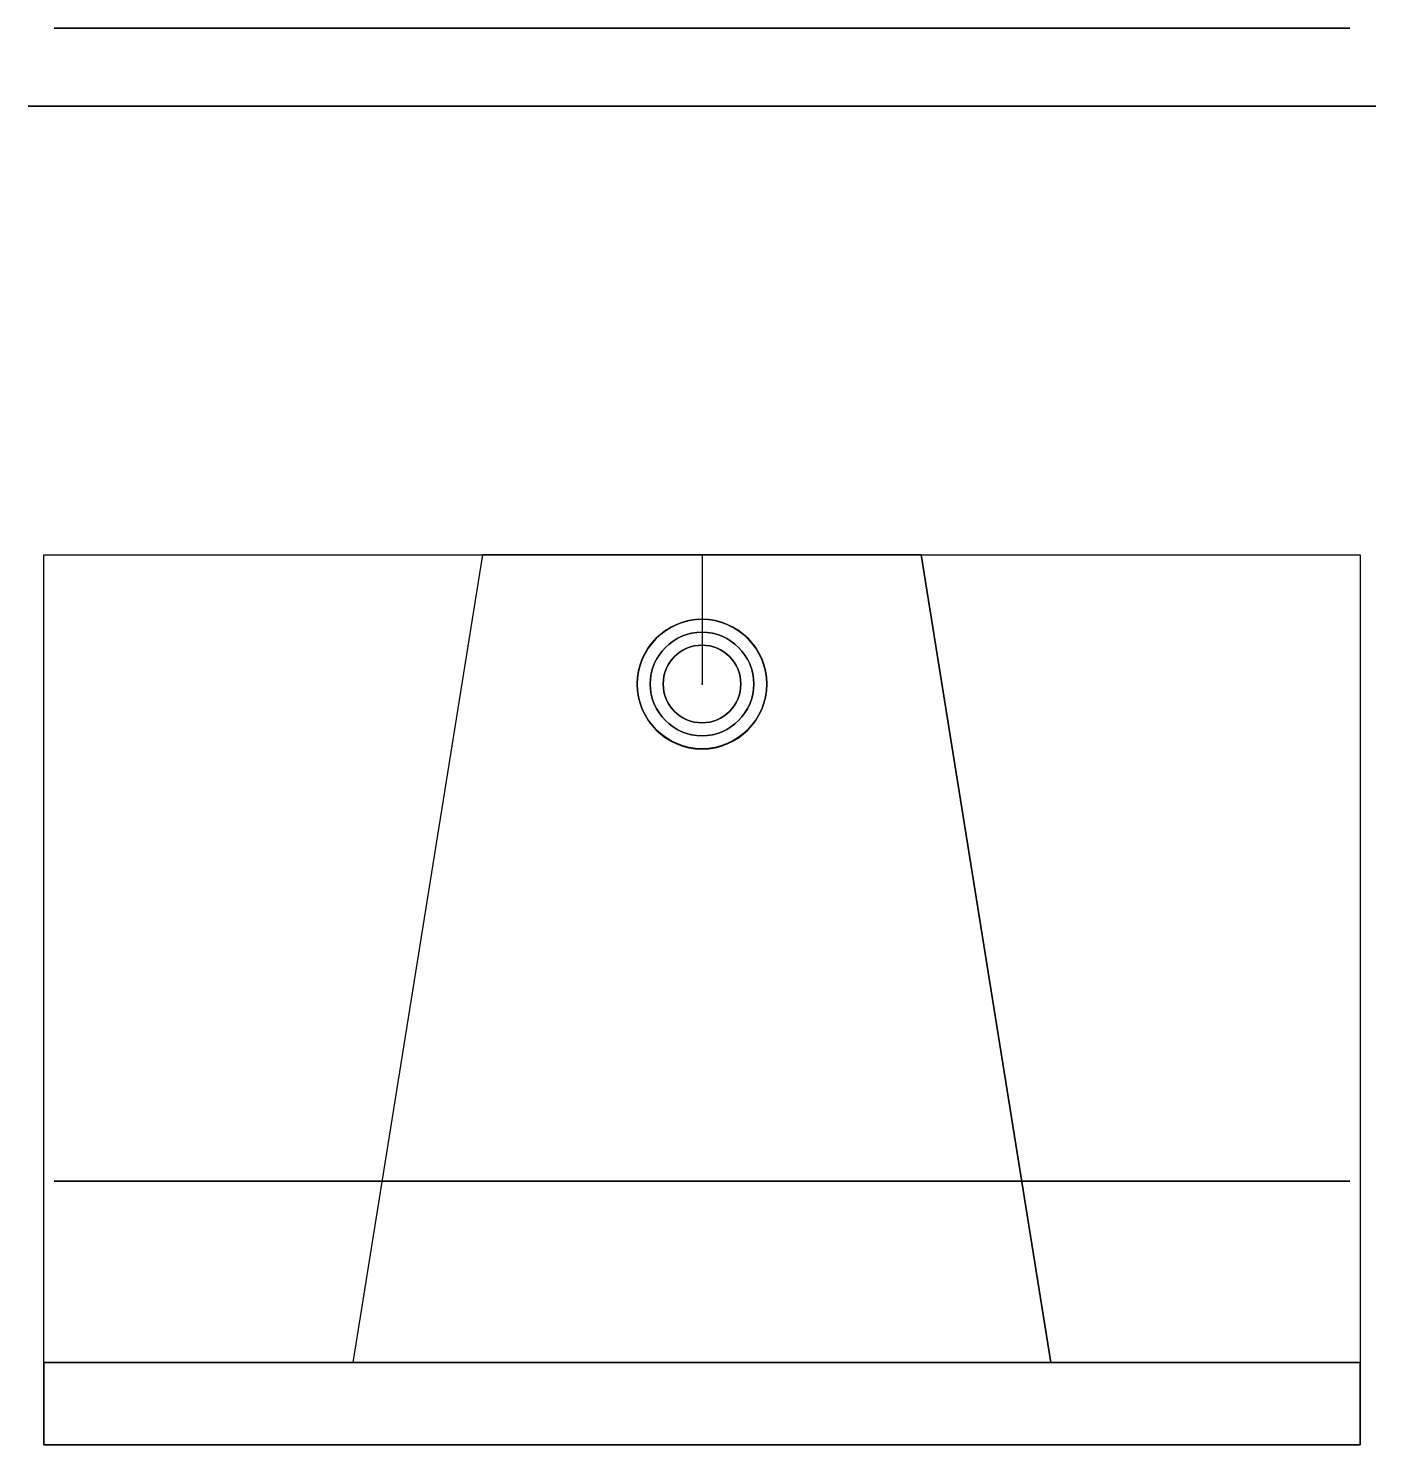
# Model space of a CAD drawing. Header units: centimetres. Extents: x -5.2 to 5.2, y -2 to 8.9.
import ezdxf

# ---------------------------------------------------------------- set-up
doc = ezdxf.new("R2010")
doc.units = ezdxf.units.CM
doc.header["$MEASUREMENT"] = 0
for name, color, linetype in [('Actual Shaker Stand v1_Sketch1', 7, 'Continuous'), ('Actual Shaker Stand v1_Sketch2', 7, 'Continuous'), ('Actual Shaker Stand v1_Sketch3', 7, 'Continuous'), ('Actual Shaker Stand v1_Sketch4', 7, 'Continuous'), ('Shacker Pin Small v1_Sketch1', 7, 'Continuous'), ('Shacker Pin Small v1_Sketch2', 7, 'Continuous'), ('Shaker v1_Sketch1', 7, 'Continuous'), ('Shaker v1_Sketch2', 7, 'Continuous'), ('Shaker v1_Sketch4', 7, 'Continuous'), ('Shaker v1_Sketch5', 7, 'Continuous')]:
    doc.layers.add(name, color=color, linetype=linetype)

# ---------------------------------------------------------------- blocks, each defined once
blk = doc.blocks.new('ActualShakerStandv1')
at = {"layer": 'Actual Shaker Stand v1_Sketch1'}
for p, q in [((11.74, 0, 10.16), (0, 0, 10.16)), ((0, 0), (11.74, 0)), ((0, 0, 10.16), (0, 0)), ((11.74, 0), (11.74, 0, 10.16))]:
    blk.add_line(p, q, dxfattribs=at)
blk.add_point((0, 0), dxfattribs=at)
at = {"layer": 'Actual Shaker Stand v1_Sketch2'}
for p, q in [((11.74, 0, 10.16), (0, 0, 10.16)), ((0, 0), (11.74, 0)), ((0, 0, 10.16), (0.635, 0, 10.16)), ((0, 0), (0.635, 0)), ((0, 0, 10.16), (0, 0)), ((0, 0), (0, 0, 10.16)), ((0.635, 0, 10.16), (0.635, 0)), ((11.74, 0), (11.105, 0)), ((11.105, 0), (11.105, 0, 10.16)), ((11.74, 0, 10.16), (11.74, 0)), ((11.74, 0), (11.74, 0, 10.16))]:
    blk.add_line(p, q, dxfattribs=at)
blk.add_point((0, 0), dxfattribs=at)
at = {"layer": 'Actual Shaker Stand v1_Sketch3'}
for p, q in [((0, -6.235, 10.16), (0, 0.635, 10.16)), ((0, 0.635, 10.16), (0, 0.635)), ((0, 0.635), (0, -6.235)), ((0, 0), (0, 0.635)), ((0, 0.635, 10.16), (0, 0, 10.16)), ((0, 0.635), (0, 0.635, 10.16)), ((0, 0), (0, 0, 2.387)), ((0, 0, 2.387), (0, -6.235, 3.387)), ((0, 0, 7.773), (0, 0, 2.387)), ((0, 0, 7.773), (0, -6.235, 6.773)), ((0, 0, 10.16), (0, 0, 7.773)), ((0, -6.235), (0, -6.235, 10.16)), ((0, -6.235, 6.773), (0, -6.235, 3.387))]:
    blk.add_line(p, q, dxfattribs=at)
blk.add_point((0, 0), dxfattribs=at)
at = {"layer": 'Actual Shaker Stand v1_Sketch4'}
for p, q in [((0, 0.635, 10.16), (0, 0.635)), ((0, 0.635), (0, 0)), ((0, 0, 10.16), (0, 0.635, 10.16)), ((0, 0), (0, 0, 2.387)), ((0, -6.235, 6.773), (0, 0, 7.773)), ((0, 0, 2.387), (0, -6.235, 3.387)), ((0, 0, 7.773), (0, 0, 10.16)), ((0, -6.235, 5.08), (0, -5.235, 5.08)), ((0, -6.235, 3.387), (0, -6.235, 6.773))]:
    blk.add_line(p, q, dxfattribs=at)
at = {"layer": 'Actual Shaker Stand v1_Sketch4', "extrusion": (-1, 0, 0)}
blk.add_circle((5.235, 5.08), 0.5, dxfattribs=at)
at = {"layer": 'Actual Shaker Stand v1_Sketch4'}
blk.add_point((0, 0), dxfattribs=at)
blk = doc.blocks.new('ShackerPinSmallv1')
at = {"layer": 'Shacker Pin Small v1_Sketch1', "extrusion": (0, 1, 0)}
blk.add_circle((0, 0), 0.5, dxfattribs=at)
at = {"layer": 'Shacker Pin Small v1_Sketch1'}
blk.add_point((0, 0), dxfattribs=at)
at = {"layer": 'Shacker Pin Small v1_Sketch2', "extrusion": (0, -1, 0)}
for radius in [0.5, 0.4, 0.3]:
    blk.add_circle((0, 0), radius, dxfattribs=at)
at = {"layer": 'Shacker Pin Small v1_Sketch2'}
blk.add_point((0, 0), dxfattribs=at)

msp = doc.modelspace()

# ---------------------------------------------------------------- linework, layer by layer
at = {"layer": 'Shaker v1_Sketch1', "extrusion": (0, 1, 0)}
msp.add_circle((0, 0), 5, dxfattribs=at)
at = {"layer": 'Shaker v1_Sketch1'}
msp.add_point((0, 0), dxfattribs=at)
at = {"layer": 'Shaker v1_Sketch2', "extrusion": (0, 1, 0)}
for radius in [5, 0.75]:
    msp.add_circle((0, 0, 8.9), radius, dxfattribs=at)
at = {"layer": 'Shaker v1_Sketch2'}
msp.add_point((0, 8.9), dxfattribs=at)
at = {"layer": 'Shaker v1_Sketch4', "extrusion": (0, 1, 0)}
for radius in [5.2, 5, 0.75]:
    msp.add_circle((0, 0, 8.3), radius, dxfattribs=at)
at = {"layer": 'Shaker v1_Sketch4'}
msp.add_point((0, 8.3), dxfattribs=at)
at = {"layer": 'Shaker v1_Sketch5', "extrusion": (0, 1, 0)}
for radius in [0.75, 0.127]:
    msp.add_circle((0, 0, 8.9), radius, dxfattribs=at)
at = {"layer": 'Shaker v1_Sketch5'}
msp.add_point((0, 8.9), dxfattribs=at)

# ---------------------------------------------------------------- block references
at = {"extrusion": (1, 0, -1.97215e-30), "rotation": 90}
msp.add_blockref('ActualShakerStandv1', (-1.399, -5.905, -5.08), dxfattribs=at)
at = {"extrusion": (-6.12323e-17, 0.998971, -0.045363), "rotation": 180.0000008537737}
msp.add_blockref('ShackerPinSmallv1', (0, 5.799, 3.579), dxfattribs=at)
at = {"extrusion": (-6.12323e-17, -0.998971, -0.045363), "rotation": 359.9999991462263}
msp.add_blockref('ShackerPinSmallv1', (0, -5.869, -3.576), dxfattribs=at)

doc.saveas('drawing.dxf')
